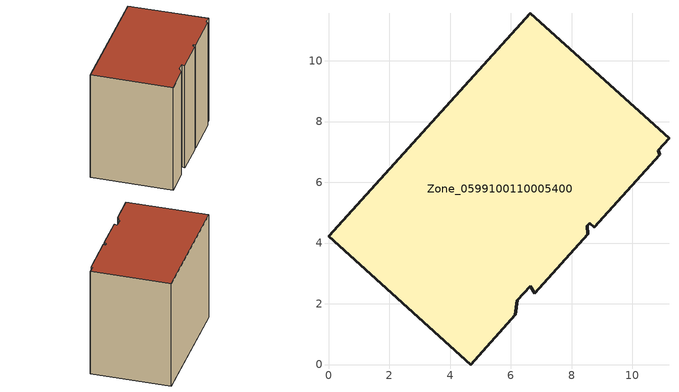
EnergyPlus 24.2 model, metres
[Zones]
Zone_0599100110005400
 floor ground (C_G): 10.9,6.91 8.75,4.53 8.6,4.66 8.51,4.57 8.54,4.29 6.79,2.35 6.64,2.58 6.21,2.12 6.15,1.64 4.67,0 0,4.22 6.65,11.56 11.21,7.44 10.85,7.06 z0
 wall outside (C_F): 11.21,7.44 6.65,11.56 0,4.22 4.67,0 6.15,1.64 6.21,2.12 6.64,2.58 6.79,2.35 8.54,4.29 8.51,4.57 8.6,4.66 8.75,4.53 10.9,6.91 10.85,7.06 11.21,7.44 z0:8.86
 roof outside (C_R): 8.75,4.53 10.9,6.91 10.85,7.06 11.21,7.44 6.65,11.56 0,4.22 4.67,0 6.15,1.64 6.21,2.12 6.64,2.58 6.79,2.35 8.54,4.29 8.51,4.57 8.6,4.66 z8.86
[BUILDING]
Pand.0599100110005400: North Axis=0; Terrain=City; Loads Convergence Tolerance Value=0.04; Temperature Convergence Tolerance Value=0.4; Solar Distribution=FullExterior; Maximum Number of Warmup Days=25; Minimum Number of Warmup Days=1
[Site:Location]
Rotterdam.The.Hague.AP_ZH_NLD Design_Conditions: Latitude=51.96; Longitude=4.45; Time Zone=1; Elevation=-4.5
[SITE:GROUNDTEMPERATURE:BUILDINGSURFACE]
18, 18, 18, 18, 18, 18, 18, 18, 18, 18, 18, 18
[MATERIAL] Thermal Absorptance=0.9; Solar Absorptance=0.7; Visible Absorptance=0.7
Name | Roughness | Thickness | Conductivity | Density | Specific Heat
G.TC.2015-2018 | MediumSmooth | 0.15 | 0.0428571 | 540 | 1210
F.TC.2015-2018 | Rough | 0.3 | 0.0666667 | 1920 | 840
R.TC.2015-2018 | MediumRough | 0.2 | 0.0333333 | 1500 | 1000
[CONSTRUCTION]
C_G: G.TC.2015-2018
C_F: F.TC.2015-2018
C_R: R.TC.2015-2018
[ZONE]
Zone_0599100110005400: Type=1; Multiplier=1; Ceiling Height=Autocalculate; Volume=Autocalculate; Floor Area=autocalculate; Part of Total Floor Area=Yes
[ZONEINFILTRATION:DESIGNFLOWRATE]
Infil_Zone_0599100110005400: Zone or ZoneList or Space or SpaceList=Zone_0599100110005400; Schedule=AlwaysOn; Design Flow Rate Calculation Method=Flow/Area; Flow Rate per Floor Area=0.0015; Constant Term Coefficient=1; Temperature Term Coefficient=0; Velocity Term Coefficient=0; Velocity Squared Term Coefficient=0
[HVACTEMPLATE:ZONE:IDEALLOADSAIRSYSTEM]
Zone_0599100110005400: Maximum Heating Supply Air Temperature=50; Minimum Cooling Supply Air Temperature=13; Maximum Heating Supply Air Humidity Ratio=0.0156; Minimum Cooling Supply Air Humidity Ratio=0.0077; Heating Limit=NoLimit; Cooling Limit=NoLimit; Dehumidification Control Type=ConstantSensibleHeatRatio; Cooling Sensible Heat Ratio=0.7; Dehumidification Setpoint=60; Humidification Control Type=None; Humidification Setpoint=30; Outdoor Air Method=None; Outdoor Air Flow Rate per Person=0.00944; Outdoor Air Flow Rate per Zone Floor Area=0; Outdoor Air Flow Rate per Zone=0; Demand Controlled Ventilation Type=None; Outdoor Air Economizer Type=NoEconomizer; Heat Recovery Type=None; Sensible Heat Recovery Effectiveness=0.7; Latent Heat Recovery Effectiveness=0.65
[ZONECONTROL:THERMOSTAT]
ThermostatControl_Zone_0599100110005400: Zone or ZoneList=Zone_0599100110005400; Control Type Schedule=DualSetpointControlType; Control 1=Thermostat_Zone_0599100110005400; Temperature Difference Between Cutout And Setpoint=0
[THERMOSTATSETPOINT:DUALSETPOINT]
Thermostat_Zone_0599100110005400: Heating Setpoint Temperature Schedule=HeatingSetpoint_Zone_0599100110005400; Cooling Setpoint Temperature Schedule=CoolingSetpoint_Zone_0599100110005400
[SCHEDULE:COMPACT]
HeatingSetpoint_Zone_0599100110005400: Through: 12/31, For: AllDays, Until: 24:00, 21
CoolingSetpoint_Zone_0599100110005400: Through: 12/31, For: AllDays, Until: 24:00, 24
DualSetpointControlType: Through: 12/31, For: AllDays, Until: 24:00, 4
AlwaysOn: Through: 12/31, For: AllDays, Until: 24:00, 1
